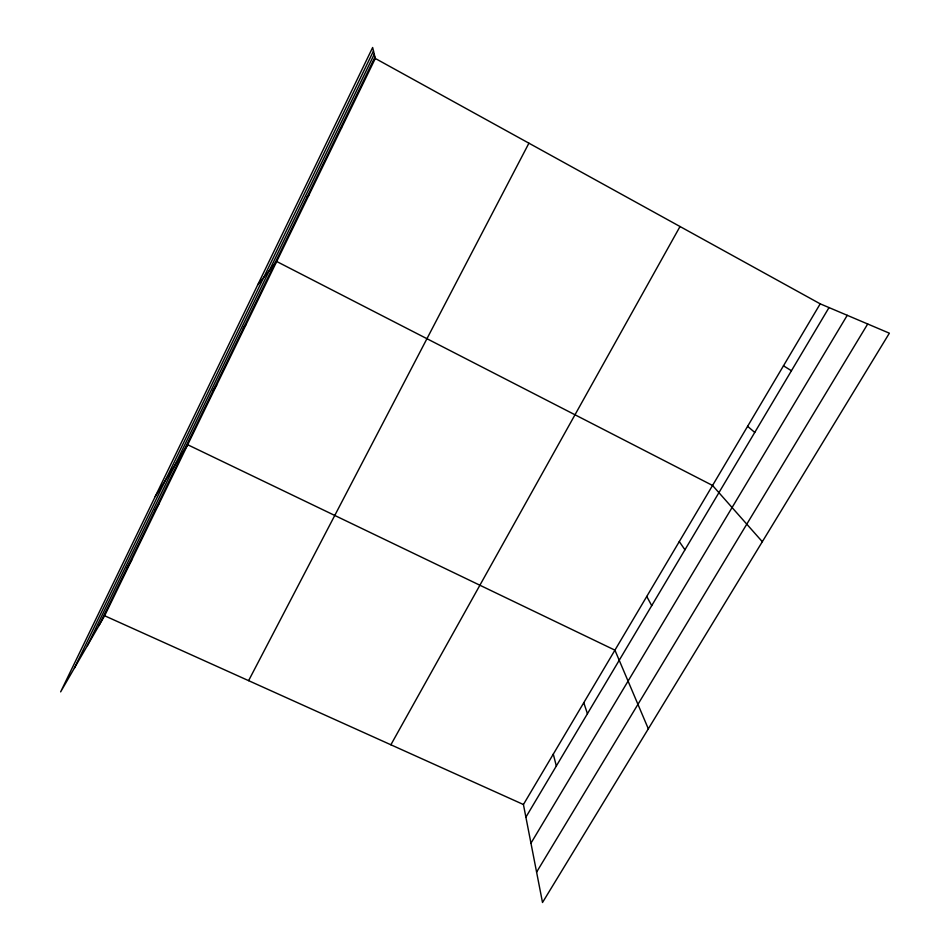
<?xml version="1.0" encoding="UTF-8"?>
<svg xmlns="http://www.w3.org/2000/svg" width="950" height="950" viewBox="0 0 950 950"><rect width="100%" height="100%" fill="white"/><g stroke="black" fill="none" stroke-linecap="round" stroke-linejoin="round"><path stroke-width="1.43" d="M74.373 668.123L373.492 50.968M87.364 645.632L374.264 54.209M99.002 625.516L374.965 57.083M104.643 615.766L375.298 58.461L372.649 47.5L60.634 691.873L104.643 615.766L523.426 804.519L542.509 902.5L889.366 333.189L820.206 303.834L375.298 58.461M248.603 680.651L528.913 143.189M390.878 744.776L680.022 226.527M126.54 568.789L131.706 560.037M523.426 804.519L820.206 303.834M525.896 817.166L829.018 307.574M530.955 843.184L847.246 315.317M154.719 510.744L159.374 503.049M536.596 872.112L867.694 323.997M155.23 496.517L187.696 444.742L614.923 650.156L648.328 728.816M213.085 390.521L216.671 385.082M243.319 328.249L246.323 324.009M257.723 284.858L276.688 261.488L712.547 485.462L762.316 541.714M306.992 197.089L308.738 195.498M340.539 127.989L341.596 127.846M783.477 365.798L791.433 370.749M747.602 426.324L754.751 432.428M679.286 541.571L684.938 549.789M646.76 596.457L651.712 605.649M583.775 702.703L587.433 713.711M553.292 754.146L556.332 765.997"/></g></svg>
